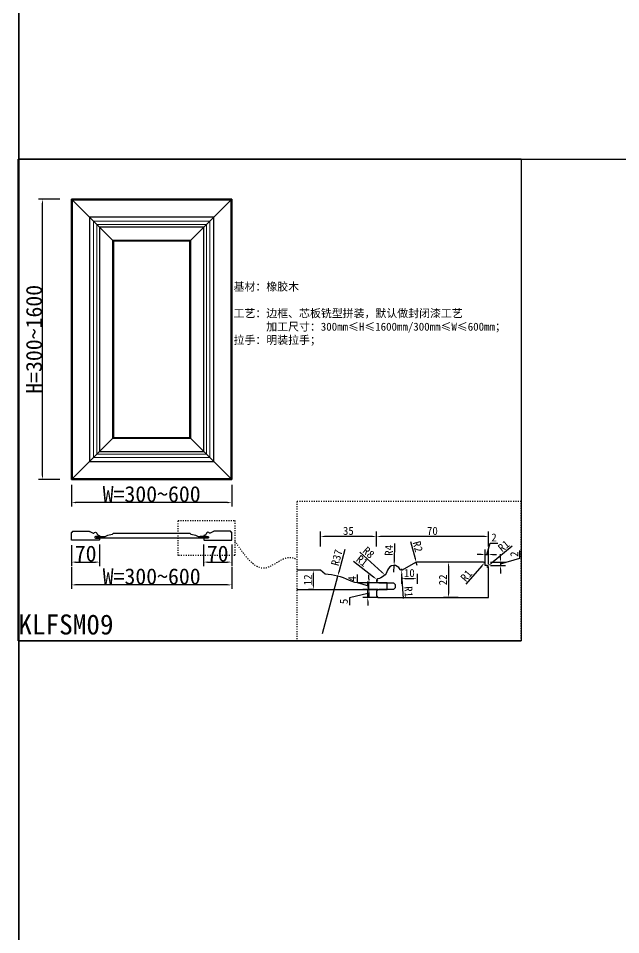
# Model space of a CAD drawing. Header units: millimetres. Extents: x 85186 to 129000, y -77269 to -36327.
# Drawn here: x 85317 to 86823, y -74979 to -72689 of the extents above; entities that cross this region are included whole.
import ezdxf

# ---------------------------------------------------------------- set-up
doc = ezdxf.new("R2010")
doc.units = ezdxf.units.MM
doc.linetypes.add('100', pattern=[30, 12, -18])
doc.layers.add('主色线', color=29, linetype='Continuous', lineweight=5)
doc.layers.add('粗实线', color=7, linetype='Continuous')
doc.styles.add('KLF-1_宋体', font='SimSun.ttf')
doc.styles.get("Standard").update_dxf_attribs({"font": 'SimSun.ttf'})
doc.styles.add('ZB_宋体', font='SimSun.ttf')
doc.dimstyles.new('ZB16-1.0+4倍大样', dxfattribs={"dimscale": 10, "dimtxt": 2, "dimasz": 1, "dimexe": 1.25, "dimexo": 0.625, "dimgap": 0.4, "dimtad": 1, "dimdec": 1, "dimlfac": 0.25, "dimtxsty": 'Standard', "dimcen": 2.5, "dimclrd": 144, "dimclre": 144, "dimclrt": 4, "dimadec": 0, "dimazin": 0, "dimtfac": 1, "dimtdec": 1, "dimtmove": 1, "dimatfit": 3, "dimfxlon": 1, "dimarcsym": 0})
doc.dimstyles.new('客来福标注小', dxfattribs={"dimscale": 20, "dimtxt": 2, "dimasz": 0.5, "dimexe": 0.5, "dimexo": 0, "dimgap": 0.05, "dimtad": 1, "dimdec": 0, "dimzin": 0, "dimdsep": 46, "dimtxsty": 'Standard', "dimcen": 0, "dimclrd": 256, "dimclre": 256, "dimclrt": 256, "dimadec": 0, "dimazin": 0, "dimtfac": 1, "dimtdec": 0, "dimtofl": 0, "dimtmove": 1, "dimatfit": 3, "dimfxl": 2.2, "dimfxlon": 1, "dimtolj": 1, "dimtzin": 0, "dimarcsym": 0})

# ---------------------------------------------------------------- blocks, each defined once
blk = doc.blocks.new('*D2823')
at = {"lineweight": -2, "transparency": 16777216}
for p, q in [((85450.5, -74006.2), (85450.5, -74058.3)), ((85520.5, -74004.3), (85520.5, -74058.3)), ((85460.5, -74048.3), (85510.5, -74048.3))]:
    blk.add_line(p, q, dxfattribs=at)
at = {"transparency": 16777216}
for points in [[(85460.5, -74046.6), (85460.5, -74049.9), (85450.5, -74048.3)], [(85510.5, -74046.6), (85510.5, -74049.9), (85520.5, -74048.3)]]:
    blk.add_solid(points, dxfattribs=at)
at = {"layer": 'Defpoints', "color": 0, "transparency": 16777216}
for p in [(85450.5, -74006.2), (85520.5, -74003.7), (85520.5, -74048.3)]:
    blk.add_point(p, dxfattribs=at)
at = {"transparency": 16777216, "insert": (85485.5, -74027.3), "char_height": 40, "attachment_point": 5, "style": 'KLF-1_宋体'}
blk.add_mtext('\\A1;70', dxfattribs=at)
blk = doc.blocks.new('*D2824')
at = {"lineweight": -2, "transparency": 16777216}
for p, q in [((85780.5, -74004.3), (85780.5, -74058.3)), ((85850.5, -74004.3), (85850.5, -74058.3)), ((85790.5, -74048.3), (85840.5, -74048.3))]:
    blk.add_line(p, q, dxfattribs=at)
at = {"transparency": 16777216}
for points in [[(85790.5, -74046.6), (85790.5, -74049.9), (85780.5, -74048.3)], [(85840.5, -74046.6), (85840.5, -74049.9), (85850.5, -74048.3)]]:
    blk.add_solid(points, dxfattribs=at)
at = {"layer": 'Defpoints', "color": 0, "transparency": 16777216}
for p in [(85780.5, -74003.7), (85850.5, -74001.6), (85850.5, -74048.3)]:
    blk.add_point(p, dxfattribs=at)
at = {"transparency": 16777216, "insert": (85815.5, -74027.3), "char_height": 40, "attachment_point": 5, "style": 'KLF-1_宋体'}
blk.add_mtext('\\A1;70', dxfattribs=at)
blk = doc.blocks.new('*D2825')
at = {"lineweight": -2, "transparency": 16777216}
for p, q in [((85450.5, -74061.2), (85450.5, -74115.2)), ((85850.5, -74061.2), (85850.5, -74115.2)), ((85840.5, -74105.2), (85460.5, -74105.2))]:
    blk.add_line(p, q, dxfattribs=at)
at = {"transparency": 16777216}
for points in [[(85460.5, -74103.5), (85460.5, -74106.8), (85450.5, -74105.2)], [(85840.5, -74103.5), (85840.5, -74106.8), (85850.5, -74105.2)]]:
    blk.add_solid(points, dxfattribs=at)
at = {"layer": 'Defpoints', "color": 0, "transparency": 16777216}
for p in [(85450.5, -74010), (85850.5, -74010), (85450.5, -74105.2)]:
    blk.add_point(p, dxfattribs=at)
at = {"transparency": 16777216, "insert": (85650.5, -74084.2), "char_height": 40, "attachment_point": 5, "style": 'KLF-1_宋体'}
blk.add_mtext('\\A1;W=300~600', dxfattribs=at)
blk = doc.blocks.new('*D2826')
at = {"lineweight": -2, "transparency": 16777216}
for p, q in [((85421, -73141.6), (85367.5, -73141.6)), ((85377.5, -73831.6), (85377.5, -73151.6)), ((85421, -73841.6), (85367.5, -73841.6))]:
    blk.add_line(p, q, dxfattribs=at)
at = {"transparency": 16777216}
for points in [[(85375.8, -73151.6), (85379.2, -73151.6), (85377.5, -73141.6)], [(85375.8, -73831.6), (85379.2, -73831.6), (85377.5, -73841.6)]]:
    blk.add_solid(points, dxfattribs=at)
at = {"layer": 'Defpoints', "color": 0, "transparency": 16777216}
for p in [(85377.5, -73141.6), (85421, -73141.6), (85421, -73841.6)]:
    blk.add_point(p, dxfattribs=at)
at = {"transparency": 16777216, "insert": (85356.5, -73491.6), "char_height": 40, "attachment_point": 5, "rotation": 90, "style": 'KLF-1_宋体'}
blk.add_mtext('\\A1;H=300~1600', dxfattribs=at)
blk = doc.blocks.new('*D2827')
at = {"color": 144, "lineweight": -2, "transparency": 16777216}
for p, q in [((86054.8, -74068.5), (86042.3, -74068.5)), ((86054.8, -74106.5), (86054.8, -74078.5)), ((86054.8, -74116.5), (86042.3, -74116.5))]:
    blk.add_line(p, q, dxfattribs=at)
at = {"color": 144, "transparency": 16777216}
for points in [[(86053.1, -74078.5), (86056.4, -74078.5), (86054.8, -74068.5)], [(86053.1, -74106.5), (86056.4, -74106.5), (86054.8, -74116.5)]]:
    blk.add_solid(points, dxfattribs=at)
at = {"layer": 'Defpoints', "color": 0, "transparency": 16777216}
for p in [(86054.8, -74068.5), (86059.7, -74068.5), (86059.7, -74116.5)]:
    blk.add_point(p, dxfattribs=at)
at = {"color": 4, "transparency": 16777216, "insert": (86040.8, -74092.5), "char_height": 20, "attachment_point": 5, "rotation": 90}
blk.add_mtext('12', dxfattribs=at)
blk = doc.blocks.new('*D2828')
at = {"color": 144, "lineweight": -2, "transparency": 16777216}
for p, q in [((86212.2, -74009.4), (86212.2, -73971.9)), ((86482.2, -73984.4), (86222.2, -73984.4)), ((86492.2, -74009.4), (86492.2, -73971.9))]:
    blk.add_line(p, q, dxfattribs=at)
at = {"color": 144, "transparency": 16777216}
for points in [[(86222.2, -73982.7), (86222.2, -73986), (86212.2, -73984.4)], [(86482.2, -73982.7), (86482.2, -73986), (86492.2, -73984.4)]]:
    blk.add_solid(points, dxfattribs=at)
at = {"layer": 'Defpoints', "color": 0, "transparency": 16777216}
for p in [(86212.2, -73984.4), (86492.2, -74043), (86212.2, -74064.1)]:
    blk.add_point(p, dxfattribs=at)
at = {"color": 4, "transparency": 16777216, "insert": (86352.2, -73970.4), "char_height": 20, "attachment_point": 5}
blk.add_mtext('70', dxfattribs=at)
blk = doc.blocks.new('*D2829')
at = {"color": 144, "lineweight": -2, "transparency": 16777216}
for p, q in [((86072.2, -74009.4), (86072.2, -73971.9)), ((86202.2, -73984.4), (86082.2, -73984.4)), ((86212.2, -74009.4), (86212.2, -73971.9))]:
    blk.add_line(p, q, dxfattribs=at)
at = {"color": 144, "transparency": 16777216}
for points in [[(86082.2, -73982.7), (86082.2, -73986), (86072.2, -73984.4)], [(86202.2, -73982.7), (86202.2, -73986), (86212.2, -73984.4)]]:
    blk.add_solid(points, dxfattribs=at)
at = {"layer": 'Defpoints', "color": 0, "transparency": 16777216}
for p in [(86072.2, -73984.4), (86072.2, -74038.5), (86212.2, -74064.1)]:
    blk.add_point(p, dxfattribs=at)
at = {"color": 4, "transparency": 16777216, "insert": (86142.2, -73970.4), "char_height": 20, "attachment_point": 5}
blk.add_mtext('35', dxfattribs=at)
blk = doc.blocks.new('*D2830')
at = {"color": 144, "lineweight": -2, "transparency": 16777216}
for p, q in [((86416.5, -74048.7), (86380.1, -74048.7)), ((86392.6, -74058.7), (86392.6, -74126.7)), ((86416.5, -74136.7), (86380.1, -74136.7))]:
    blk.add_line(p, q, dxfattribs=at)
at = {"color": 144, "transparency": 16777216}
for points in [[(86390.9, -74058.7), (86394.3, -74058.7), (86392.6, -74048.7)], [(86390.9, -74126.7), (86394.3, -74126.7), (86392.6, -74136.7)]]:
    blk.add_solid(points, dxfattribs=at)
at = {"layer": 'Defpoints', "color": 0, "transparency": 16777216}
for p in [(86422.8, -74048.7), (86392.6, -74136.7), (86422.8, -74136.7)]:
    blk.add_point(p, dxfattribs=at)
at = {"color": 4, "transparency": 16777216, "insert": (86378.6, -74092.7), "char_height": 20, "attachment_point": 5, "rotation": 90}
blk.add_mtext('22', dxfattribs=at)
blk = doc.blocks.new('*D2831')
at = {"color": 144, "lineweight": -2, "transparency": 16777216}
for p, q in [((86165.3, -74099.9), (86165.3, -74079.6)), ((86193.8, -74108.5), (86165.3, -74099.9)), ((86195, -74100.5), (86181.3, -74100.5)), ((86193.8, -74090.5), (86193.8, -74080.5)), ((86193.8, -74116.5), (86193.8, -74100.5)), ((86193.8, -74116.5), (86193.8, -74100.5)), ((86195, -74116.5), (86181.3, -74116.5)), ((86193.8, -74126.5), (86193.8, -74136.5))]:
    blk.add_line(p, q, dxfattribs=at)
at = {"color": 144, "transparency": 16777216}
for points in [[(86192.2, -74090.5), (86195.5, -74090.5), (86193.8, -74100.5)], [(86192.2, -74126.5), (86195.5, -74126.5), (86193.8, -74116.5)]]:
    blk.add_solid(points, dxfattribs=at)
at = {"layer": 'Defpoints', "color": 0, "transparency": 16777216}
for p in [(86193.8, -74100.5), (86201.2, -74100.5), (86201.2, -74116.5)]:
    blk.add_point(p, dxfattribs=at)
at = {"color": 4, "transparency": 16777216, "insert": (86151.3, -74089.8), "char_height": 20, "attachment_point": 5, "rotation": 90}
blk.add_mtext('4', dxfattribs=at)
blk = doc.blocks.new('*D2832')
at = {"color": 144, "lineweight": -2, "transparency": 16777216}
for p, q in [((86190.7, -74106.5), (86190.7, -74096.5)), ((86215.7, -74116.5), (86178.2, -74116.5)), ((86190.7, -74136.7), (86190.7, -74116.5)), ((86190.7, -74136.7), (86190.7, -74116.5)), ((86190.7, -74126.6), (86144.9, -74137.2)), ((86144.9, -74137.2), (86144.9, -74156)), ((86215.7, -74136.7), (86178.2, -74136.7)), ((86190.7, -74146.7), (86190.7, -74156.7))]:
    blk.add_line(p, q, dxfattribs=at)
at = {"color": 144, "transparency": 16777216}
for points in [[(86189.1, -74106.5), (86192.4, -74106.5), (86190.7, -74116.5)], [(86189.1, -74146.7), (86192.4, -74146.7), (86190.7, -74136.7)]]:
    blk.add_solid(points, dxfattribs=at)
at = {"layer": 'Defpoints', "color": 0, "transparency": 16777216}
for p in [(86190.7, -74116.5), (86230, -74116.5), (86230, -74136.7)]:
    blk.add_point(p, dxfattribs=at)
at = {"color": 4, "transparency": 16777216, "insert": (86130.9, -74146.6), "char_height": 20, "attachment_point": 5, "rotation": 90}
blk.add_mtext('5', dxfattribs=at)
blk = doc.blocks.new('*D2833')
at = {"color": 144, "lineweight": -2, "transparency": 16777216}
for p, q in [((86522.5, -74038.7), (86522.5, -74028.7)), ((86571, -74038.1), (86571, -74019.1)), ((86497.5, -74048.7), (86535, -74048.7)), ((86522.5, -74052.7), (86571, -74038.1)), ((86522.5, -74048.7), (86522.5, -74056.7)), ((86522.5, -74048.7), (86522.5, -74056.7)), ((86497.5, -74056.7), (86535, -74056.7)), ((86522.5, -74066.7), (86522.5, -74076.7))]:
    blk.add_line(p, q, dxfattribs=at)
at = {"color": 144, "transparency": 16777216}
for points in [[(86520.8, -74038.7), (86524.2, -74038.7), (86522.5, -74048.7)], [(86520.8, -74066.7), (86524.2, -74066.7), (86522.5, -74056.7)]]:
    blk.add_solid(points, dxfattribs=at)
at = {"layer": 'Defpoints', "color": 0, "transparency": 16777216}
for p in [(86460.3, -74048.7), (86486.7, -74056.7), (86522.5, -74056.7)]:
    blk.add_point(p, dxfattribs=at)
at = {"color": 4, "transparency": 16777216, "insert": (86557, -74028.6), "char_height": 20, "attachment_point": 5, "rotation": 90}
blk.add_mtext('2', dxfattribs=at)
blk = doc.blocks.new('*D2834')
at = {"color": 144, "lineweight": -2, "transparency": 16777216}
for p, q in [((86488.2, -74029.3), (86496.7, -74000.8)), ((86496.7, -74000.8), (86515.8, -74000.8)), ((86474.2, -74029.3), (86464.2, -74029.3)), ((86484.2, -74050.4), (86484.2, -74016.8)), ((86484.2, -74029.3), (86492.2, -74029.3)), ((86484.2, -74029.3), (86492.2, -74029.3)), ((86492.2, -74053.9), (86492.2, -74016.8)), ((86502.2, -74029.3), (86512.2, -74029.3))]:
    blk.add_line(p, q, dxfattribs=at)
at = {"color": 144, "transparency": 16777216}
for points in [[(86474.2, -74027.6), (86474.2, -74030.9), (86484.2, -74029.3)], [(86502.2, -74027.6), (86502.2, -74030.9), (86492.2, -74029.3)]]:
    blk.add_solid(points, dxfattribs=at)
at = {"layer": 'Defpoints', "color": 0, "transparency": 16777216}
for p in [(86492.2, -74029.3), (86484.2, -74056.7), (86492.2, -74060.1)]:
    blk.add_point(p, dxfattribs=at)
at = {"color": 4, "transparency": 16777216, "insert": (86506.3, -73986.8), "char_height": 20, "attachment_point": 5}
blk.add_mtext('2', dxfattribs=at)
blk = doc.blocks.new('*D2835')
at = {"color": 144, "lineweight": -2, "transparency": 16777216}
for p, q in [((86257.9, -74002), (86256.8, -74046.7)), ((86256.2, -74073.3), (86256.6, -74056.7))]:
    blk.add_line(p, q, dxfattribs=at)
at = {"color": 144, "transparency": 16777216}
blk.add_solid([(86255.2, -74046.6), (86258.5, -74046.7), (86256.6, -74056.7)], dxfattribs=at)
at = {"layer": 'Defpoints', "color": 0, "transparency": 16777216}
for p in [(86256.2, -74073.3), (86256.6, -74056.7)]:
    blk.add_point(p, dxfattribs=at)
at = {"color": 4, "transparency": 16777216, "insert": (86243.5, -74019), "char_height": 20, "attachment_point": 5, "rotation": 88.604}
blk.add_mtext('R4', dxfattribs=at)
blk = doc.blocks.new('*D2836')
at = {"color": 144, "lineweight": -2, "transparency": 16777216}
blk.add_line((86170.7, -74023.4), (86226.1, -74073.5), dxfattribs=at)
at = {"color": 144, "transparency": 16777216}
blk.add_solid([(86227.2, -74072.3), (86225, -74074.8), (86233.5, -74080.2)], dxfattribs=at)
at = {"layer": 'Defpoints', "color": 0, "transparency": 16777216}
for p in [(86210.4, -74059.3), (86233.5, -74080.2)]:
    blk.add_point(p, dxfattribs=at)
at = {"color": 4, "transparency": 16777216, "insert": (86192.8, -74024.5), "char_height": 20, "attachment_point": 5, "rotation": 317.8662}
blk.add_mtext('R8', dxfattribs=at)
blk = doc.blocks.new('*D2837')
at = {"color": 144, "lineweight": -2, "transparency": 16777216}
for p, q in [((86297.9, -73997), (86309.5, -74039.3)), ((86314.2, -74056.7), (86312.1, -74049))]:
    blk.add_line(p, q, dxfattribs=at)
at = {"color": 144, "transparency": 16777216}
blk.add_solid([(86311.1, -74038.9), (86307.9, -74039.8), (86312.1, -74049)], dxfattribs=at)
at = {"layer": 'Defpoints', "color": 0, "transparency": 16777216}
for p in [(86312.1, -74049), (86314.2, -74056.7)]:
    blk.add_point(p, dxfattribs=at)
at = {"color": 4, "transparency": 16777216, "insert": (86315.9, -74009.6), "char_height": 20, "attachment_point": 5, "rotation": 285.3427}
blk.add_mtext('R2', dxfattribs=at)
blk = doc.blocks.new('*D2838')
at = {"color": 144, "lineweight": -2, "transparency": 16777216}
for p, q in [((86552.1, -74008.2), (86499, -74051.8)), ((86488.2, -74060.7), (86491.3, -74058.1))]:
    blk.add_line(p, q, dxfattribs=at)
at = {"color": 144, "transparency": 16777216}
blk.add_solid([(86497.9, -74050.5), (86500.1, -74053.1), (86491.3, -74058.1)], dxfattribs=at)
at = {"layer": 'Defpoints', "color": 0, "transparency": 16777216}
for p in [(86488.2, -74060.7), (86491.3, -74058.1)]:
    blk.add_point(p, dxfattribs=at)
at = {"color": 4, "transparency": 16777216, "insert": (86530.6, -74007.8), "char_height": 20, "attachment_point": 5, "rotation": 39.3786}
blk.add_mtext('R1', dxfattribs=at)
blk = doc.blocks.new('*D2839')
at = {"color": 144, "lineweight": -2, "transparency": 16777216}
blk.add_line((86437.1, -74103.7), (86476.3, -74057.3), dxfattribs=at)
at = {"color": 144, "transparency": 16777216}
blk.add_solid([(86475, -74056.2), (86477.6, -74058.3), (86482.8, -74049.6)], dxfattribs=at)
at = {"layer": 'Defpoints', "color": 0, "transparency": 16777216}
for p in [(86480.2, -74052.7), (86482.8, -74049.6)]:
    blk.add_point(p, dxfattribs=at)
at = {"color": 4, "transparency": 16777216, "insert": (86437, -74082.1), "char_height": 20, "attachment_point": 5, "rotation": 49.8134}
blk.add_mtext('R1', dxfattribs=at)
blk = doc.blocks.new('*D2840')
at = {"color": 144, "lineweight": -2, "transparency": 16777216}
for p, q in [((86274.9, -74064.7), (86275.2, -74068.7)), ((86279.8, -74139.6), (86275.8, -74078.7))]:
    blk.add_line(p, q, dxfattribs=at)
blk.add_arc((86274.9, -74064.7), 4, 270, 273.6833, dxfattribs=at)
at = {"color": 144, "transparency": 16777216}
blk.add_solid([(86277.5, -74078.5), (86274.2, -74078.8), (86275.2, -74068.7)], dxfattribs=at)
at = {"layer": 'Defpoints', "color": 0, "transparency": 16777216}
for p in [(86274.9, -74064.7), (86275.2, -74068.7)]:
    blk.add_point(p, dxfattribs=at)
at = {"color": 4, "transparency": 16777216, "insert": (86292.7, -74122.3), "char_height": 20, "attachment_point": 5, "rotation": 273.6833}
blk.add_mtext('R1', dxfattribs=at)
blk = doc.blocks.new('*D2841')
at = {"color": 144, "lineweight": -2, "transparency": 16777216}
for p, q in [((86155.1, -74045.9), (86205.2, -74085.4)), ((86216.2, -74094), (86213, -74091.6))]:
    blk.add_line(p, q, dxfattribs=at)
at = {"color": 144, "transparency": 16777216}
blk.add_solid([(86206.2, -74084.1), (86204.1, -74086.7), (86213, -74091.6)], dxfattribs=at)
at = {"layer": 'Defpoints', "color": 0, "transparency": 16777216}
for p in [(86213, -74091.6), (86216.2, -74094)]:
    blk.add_point(p, dxfattribs=at)
at = {"color": 4, "transparency": 16777216, "insert": (86176.7, -74045.1), "char_height": 20, "attachment_point": 5, "rotation": 321.741}
blk.add_mtext('R1', dxfattribs=at)
blk = doc.blocks.new('*D2842')
at = {"color": 144, "lineweight": -2, "transparency": 16777216}
for p, q in [((86274.9, -74086), (86274.9, -74102.2)), ((86304.2, -74089.7), (86284.9, -74089.7)), ((86314.2, -74078), (86314.2, -74102.2))]:
    blk.add_line(p, q, dxfattribs=at)
at = {"color": 144, "transparency": 16777216}
for points in [[(86284.9, -74088), (86284.9, -74091.3), (86274.9, -74089.7)], [(86304.2, -74088), (86304.2, -74091.3), (86314.2, -74089.7)]]:
    blk.add_solid(points, dxfattribs=at)
at = {"layer": 'Defpoints', "color": 0, "transparency": 16777216}
for p in [(86314.2, -74071.8), (86274.9, -74079.8), (86274.9, -74089.7)]:
    blk.add_point(p, dxfattribs=at)
at = {"color": 4, "transparency": 16777216, "insert": (86294.6, -74075.7), "char_height": 20, "attachment_point": 5}
blk.add_mtext('10', dxfattribs=at)
blk = doc.blocks.new('*D2843')
at = {"color": 144, "lineweight": -2, "transparency": 16777216}
for p, q in [((86133, -74017.2), (86118.2, -74073.6)), ((86077.8, -74226.7), (86115.6, -74083.2))]:
    blk.add_line(p, q, dxfattribs=at)
at = {"color": 144, "transparency": 16777216}
blk.add_solid([(86116.6, -74073.1), (86119.8, -74074), (86115.6, -74083.2)], dxfattribs=at)
at = {"layer": 'Defpoints', "color": 0, "transparency": 16777216}
for p in [(86115.6, -74083.2), (86077.8, -74226.7)]:
    blk.add_point(p, dxfattribs=at)
at = {"color": 4, "transparency": 16777216, "insert": (86113.3, -74037), "char_height": 20, "attachment_point": 5, "rotation": 75.2365}
blk.add_mtext('R37', dxfattribs=at)
blk = doc.blocks.new('*D2844')
at = {"lineweight": -2, "transparency": 16777216}
for p, q in [((85450.5, -73855.6), (85450.5, -73909.6)), ((85850.5, -73855.6), (85850.5, -73909.6)), ((85840.5, -73899.6), (85460.5, -73899.6))]:
    blk.add_line(p, q, dxfattribs=at)
at = {"transparency": 16777216}
for points in [[(85460.5, -73898), (85460.5, -73901.3), (85450.5, -73899.6)], [(85840.5, -73898), (85840.5, -73901.3), (85850.5, -73899.6)]]:
    blk.add_solid(points, dxfattribs=at)
at = {"layer": 'Defpoints', "color": 0, "transparency": 16777216}
for p in [(85450.5, -73804.5), (85850.5, -73804.5), (85450.5, -73899.6)]:
    blk.add_point(p, dxfattribs=at)
at = {"transparency": 16777216, "insert": (85650.5, -73878.6), "char_height": 40, "attachment_point": 5, "style": 'KLF-1_宋体'}
blk.add_mtext('\\A1;W=300~600', dxfattribs=at)

msp = doc.modelspace()

# ---------------------------------------------------------------- linework, layer by layer
for p, q in [((85318.615, -36326.918), (85318.615, -77269.2)), ((86574.3, -73041.753), (85317.176, -73041.753)), ((85317.176, -73041.753), (86574.3, -73041.753)), ((85317.176, -73041.753), (128998.287, -73041.753)), ((85862.96, -73041.753), (85531.801, -73041.753)), ((86001.07, -73041.753), (85862.96, -73041.753)), ((85862.96, -73041.753), (86340.099, -73041.753)), ((86340.099, -73041.753), (86001.07, -73041.753)), ((86574.3, -73041.753), (86340.099, -73041.753)), ((86574.3, -73041.753), (86340.099, -73041.753)), ((85317.176, -74245.375), (86574.3, -74245.375))]:
    msp.add_line(p, q)
at = {"color": 0}
msp.add_line((85317.176, -74245.375), (85317.176, -73041.753), dxfattribs=at)
at = {"color": 3}
for q in [(85317.176, -73041.753), (86574.3, -74245.375)]:
    msp.add_line((86574.3, -73041.753), q, dxfattribs=at)
at = {"color": 250}
for p, q in [((85520.451, -73211.611), (85450.451, -73141.611)), ((85780.546, -73211.611), (85850.546, -73141.611)), ((85520.451, -73211.611), (85555.451, -73246.611)), ((85745.546, -73246.611), (85780.546, -73211.611)), ((85555.451, -73736.611), (85520.451, -73771.611)), ((85745.546, -73736.611), (85780.546, -73771.611)), ((85520.451, -73771.611), (85450.451, -73841.611)), ((85780.546, -73771.611), (85850.546, -73841.611))]:
    msp.add_line(p, q, dxfattribs=at)
msp.add_lwpolyline([(85318.615, -36326.918), (128998.287, -36326.918), (128998.287, -77269.2), (85318.615, -77269.2)], close=True)
at = {"color": 0}
for points in [[(85317.176, -73041.753), (86574.3, -73041.753), (86574.3, -74245.375), (85317.176, -74245.375)], [(85450.451, -73141.611), (85850.451, -73141.611), (85850.451, -73841.611), (85450.451, -73841.611)]]:
    msp.add_lwpolyline(points, close=True, dxfattribs=at)
at = {"color": 2}
msp.add_lwpolyline([(85450.451, -73841.611), (85850.451, -73841.611), (85850.451, -73141.611), (85450.451, -73141.611)], close=True, dxfattribs=at)
at = {"color": 251, "linetype": '100', "ltscale": 0.2}
for points in [[(86574.3, -73896.677), (86013.765, -73896.677), (86013.765, -74245.375), (86574.3, -74245.375)], [(85716.481, -73944.533), (85858.109, -73944.533), (85858.109, -74031.898), (85716.481, -74031.898)]]:
    msp.add_lwpolyline(points, close=True, dxfattribs=at)
at = {"color": 2}
for points in [[(85480.451, -73971.346), (85494.933, -73971.346, -0.12745819), (85495.905, -73971.597), (85504.225, -73976.22, 0.12745819), (85504.711, -73976.346), (85504.761, -73976.346, 0.29244953), (85505.669, -73975.765, -0.69337529), (85513.451, -73976.346, 0.28190012), (85519.616, -73981.701, -0.36647764), (85520.451, -73982.687), (85520.451, -73983.295), (85518.951, -73984.295), (85509.751, -73984.295), (85508.751, -73985.295), (85508.751, -73987.295), (85509.751, -73988.295), (85518.951, -73988.295), (85520.451, -73989.295), (85520.451, -73992.346), (85519.451, -73993.346), (85450.451, -73993.346), (85450.451, -73974.346, -0.41421356), (85451.451, -73973.346), (85452.451, -73973.346), (85452.451, -73972.346, -0.41421356), (85453.451, -73971.346), (85494.933, -73971.346)], [(85787.246, -73984.295), (85772.139, -73984.295), (85787.246, -73984.295), (85787.246, -73988.295), (85513.751, -73988.295), (85513.751, -73984.295), (85530.451, -73984.295, 0.11079369), (85537.286, -73982.761, -0.10682062), (85552.449, -73978.795), (85555.451, -73976.295), (85745.546, -73976.295), (85748.548, -73978.795, -0.10682062), (85763.711, -73982.761, 0.11079369), (85770.546, -73984.295), (85787.246, -73984.295), (85778.346, -73984.295)], [(85820.546, -73971.346), (85806.064, -73971.346, 0.12745819), (85805.093, -73971.597), (85796.772, -73976.22, -0.12745819), (85796.287, -73976.346), (85796.236, -73976.346, -0.29244953), (85795.328, -73975.765, 0.69337529), (85787.546, -73976.346, -0.28190012), (85781.381, -73981.701, 0.36647764), (85780.546, -73982.687), (85780.546, -73983.295), (85782.046, -73984.295), (85791.246, -73984.295), (85792.246, -73985.295), (85792.246, -73987.295), (85791.246, -73988.295), (85782.046, -73988.295), (85780.546, -73989.295), (85780.546, -73992.346), (85781.546, -73993.346), (85850.546, -73993.346), (85850.546, -73974.346, 0.41421356), (85849.546, -73973.346), (85848.546, -73973.346), (85848.546, -73972.346, 0.41421356), (85847.546, -73971.346), (85806.064, -73971.346)], [(86372.173, -74048.682), (86314.246, -74048.682, 0.12745819), (86310.361, -74049.689), (86277.079, -74068.179, -0.12745819), (86275.137, -74068.682), (86274.935, -74068.682, -0.29244953), (86271.304, -74066.36, 0.69337529), (86240.173, -74068.682, -0.28190012), (86215.514, -74090.103, 0.36647764), (86212.173, -74094.048), (86212.173, -74096.478), (86218.173, -74100.478), (86254.973, -74100.478), (86258.973, -74104.478), (86258.973, -74112.478), (86254.973, -74116.478), (86218.173, -74116.478), (86212.173, -74120.478), (86212.173, -74132.682), (86216.173, -74136.682), (86492.173, -74136.682), (86492.173, -74060.682, 0.41421356), (86488.173, -74056.682), (86484.173, -74056.682), (86484.173, -74052.682, 0.41421356), (86480.173, -74048.682), (86314.246, -74048.682)], [(86013.765, -74116.478), (86238.973, -74116.478), (86238.973, -74100.478), (86172.174, -74100.478, -0.11079369), (86144.834, -74094.345, 0.10682062), (86084.182, -74078.48), (86072.173, -74068.48), (86013.765, -74068.48)]]:
    msp.add_lwpolyline(points, format="xyb", dxfattribs=at)
at = {"color": 251, "linetype": '100', "ltscale": 0.2}
msp.add_open_spline([(85858.109, -73995.17), (85883.057, -74032.263), (85922.319, -74090.64), (85981.879, -74030.965), (86006.677, -74037.73), (86013.765, -74041.408)], degree=3, knots=[0, 0, 0, 0, 104.12393614, 163.86704004, 188.21827368, 188.21827368, 188.21827368, 188.21827368], dxfattribs=at)
at = {"layer": '主色线', "color": 250}
for points in [[(85452.451, -73839.611), (85848.546, -73839.611), (85848.546, -73143.611), (85452.451, -73143.611)], [(85505.451, -73786.611), (85795.546, -73786.611), (85795.546, -73196.611), (85505.451, -73196.611)], [(85513.451, -73778.611), (85787.546, -73778.611), (85787.546, -73204.611), (85513.451, -73204.611)], [(85552.449, -73739.613), (85748.548, -73739.613), (85748.548, -73243.609), (85552.449, -73243.609)]]:
    msp.add_lwpolyline(points, close=True, dxfattribs=at)
at = {"layer": '粗实线'}
for points in [[(85450.451, -73141.611), (85850.546, -73141.611), (85850.546, -73841.611), (85450.451, -73841.611)], [(85450.451, -73841.611), (85850.546, -73841.611), (85850.546, -73141.611), (85450.451, -73141.611)], [(85495.451, -73796.611), (85805.546, -73796.611), (85805.546, -73186.611), (85495.451, -73186.611)], [(85520.451, -73771.611), (85780.546, -73771.611), (85780.546, -73211.611), (85520.451, -73211.611)], [(85555.451, -73736.611), (85745.546, -73736.611), (85745.546, -73246.611), (85555.451, -73246.611)]]:
    msp.add_lwpolyline(points, close=True, dxfattribs=at)

# ---------------------------------------------------------------- texts
at = {"lineweight": 25, "attachment_point": 1}
for s, insert, char_height, width, style in [('基材：橡胶木\\P     \\P工艺：边框、芯板铣型拼装，默认做封闭漆工艺\\P      加工尺寸：300mm≤H≤1600mm/300mm≤W≤600mm；\\P拉手：明装拉手；', (85855.268, -73349.963), 20, 722.3022, 'ZB_宋体'), ('KLFSM09', (85317.176, -74179.174), 50, 6766.6201, 'KLF-1_宋体')]:
    msp.add_mtext(s, dxfattribs=dict(at, insert=insert, char_height=char_height, width=width, style=style))

# ---------------------------------------------------------------- dimensions: what is measured, and where the dimension line sits
at = {"color": 0}
dim = msp.add_linear_dim(base=(85377.507, -73141.611), p1=(85420.99, -73841.611), p2=(85420.99, -73141.611), angle=270, text='H=300~1600', dimstyle='客来福标注小', override={"dimtxsty": 'KLF-1_宋体'}, dxfattribs=at)
dim.commit()
dim.dimension.update_dxf_attribs({"geometry": '*D2826', "text_midpoint": (85356.507, -73491.611)})
for base, p1, p2, picture, middle in [((85450.451, -73899.63), (85850.546, -73804.472), (85450.451, -73804.472), '*D2844', (85650.499, -73878.63)), ((85450.451, -74105.171), (85850.546, -74010.013), (85450.451, -74010.013), '*D2825', (85650.499, -74084.171))]:
    dim = msp.add_linear_dim(base=base, p1=p1, p2=p2, text='W=300~600', dimstyle='客来福标注小', override={"dimtxsty": 'KLF-1_宋体'}, dxfattribs=at)
    dim.commit()
    dim.dimension.update_dxf_attribs({"geometry": picture, "text_midpoint": middle})
for base, p1, p2, angle, picture, middle in [((86072.173, -73984.373), (86212.173, -74064.106), (86072.173, -74038.537), 180, '*D2829', (86142.173, -73970.373)), ((86212.173, -73984.373), (86492.173, -74043.028), (86212.173, -74064.106), 180, '*D2828', (86352.173, -73970.373)), ((86522.516, -74056.682), (86460.32, -74048.682), (86486.738, -74056.682), 90, '*D2833', (86557.016, -74034.132)), ((86392.615, -74136.682), (86422.782, -74048.682), (86422.782, -74136.682), 90, '*D2830', (86378.615, -74092.682)), ((86054.77, -74068.48), (86059.678, -74116.478), (86059.678, -74068.48), 90, '*D2827', (86040.77, -74092.479)), ((86193.85, -74100.478), (86201.235, -74116.478), (86201.235, -74100.478), 90, '*D2831', (86151.35, -74095.928))]:
    dim = msp.add_linear_dim(base=base, p1=p1, p2=p2, angle=angle, dimstyle='ZB16-1.0+4倍大样')
    dim.commit()
    dim.dimension.update_dxf_attribs({"geometry": picture, "text_midpoint": middle})
dim = msp.add_linear_dim(base=(86492.173, -74029.269), p1=(86484.173, -74056.682), p2=(86492.173, -74060.101), dimstyle='ZB16-1.0+4倍大样')
dim.commit()
dim.dimension.update_dxf_attribs({"geometry": '*D2834', "text_midpoint": (86500.723, -73986.769)})
for base, p1, p2, picture, middle in [((85520.451, -74048.283), (85450.451, -74006.191), (85520.451, -74003.666), '*D2823', (85485.451, -74027.283)), ((85850.546, -74048.283), (85780.546, -74003.666), (85850.546, -74001.623), '*D2824', (85815.546, -74027.283))]:
    dim = msp.add_linear_dim(base=base, p1=p1, p2=p2, dimstyle='客来福标注小', override={"dimtxsty": 'KLF-1_宋体'}, dxfattribs=at)
    dim.commit()
    dim.dimension.update_dxf_attribs({"geometry": picture, "text_midpoint": middle})
dim = msp.add_radius_dim(center=(86210.356, -74059.261), mpoint=(86233.545, -74080.239), text='R8', dimstyle='ZB16-1.0+4倍大样')
dim.commit()
dim.dimension.update_dxf_attribs({"geometry": '*D2836', "text_midpoint": (86183.365, -74034.844), "dimtype": 164})
for center, mpoint, text, picture, middle in [((86256.173, -74073.349), (86256.579, -74056.687), 'R4', '*D2835', (86243.493, -74019.005)), ((86077.801, -74226.74), (86115.617, -74083.242), 'R37', '*D2843', (86113.335, -74036.964))]:
    dim = msp.add_radius_dim(center=center, mpoint=mpoint, text=text, dimstyle='ZB16-1.0+4倍大样')
    dim.commit()
    dim.dimension.update_dxf_attribs({"geometry": picture, "text_midpoint": middle})
dim = msp.add_radius_dim(center=(86314.246, -74056.682), mpoint=(86312.13, -74048.967), dimstyle='ZB16-1.0+4倍大样')
dim.commit()
dim.dimension.update_dxf_attribs({"geometry": '*D2837', "text_midpoint": (86315.851, -74009.619)})
for center, mpoint, picture, middle in [((86488.173, -74060.682), (86491.265, -74058.144), '*D2838', (86539.463, -74018.584)), ((86216.173, -74094.048), (86213.032, -74091.571), '*D2841', (86167.984, -74056.046)), ((86480.173, -74052.682), (86482.754, -74049.626), '*D2839', (86447.694, -74091.134)), ((86274.935, -74064.682), (86275.192, -74068.674), '*D2840', (86278.704, -74123.228))]:
    dim = msp.add_radius_dim(center=center, mpoint=mpoint, dimstyle='ZB16-1.0+4倍大样')
    dim.commit()
    dim.dimension.update_dxf_attribs({"geometry": picture, "text_midpoint": middle, "dimtype": 164})
dim = msp.add_linear_dim(base=(86274.935, -74089.682), p1=(86314.246, -74071.754), p2=(86274.935, -74079.754), text='10', dimstyle='ZB16-1.0+4倍大样')
dim.commit()
dim.dimension.update_dxf_attribs({"geometry": '*D2842', "text_midpoint": (86294.591, -74089.682), "dimtype": 160})
dim = msp.add_linear_dim(base=(86190.729, -74116.478), p1=(86229.976, -74136.682), p2=(86229.976, -74116.478), angle=90, text='5', dimstyle='ZB16-1.0+4倍大样')
dim.commit()
dim.dimension.update_dxf_attribs({"geometry": '*D2832', "text_midpoint": (86144.896, -74141.197), "dimtype": 160})

doc.saveas('drawing.dxf')
